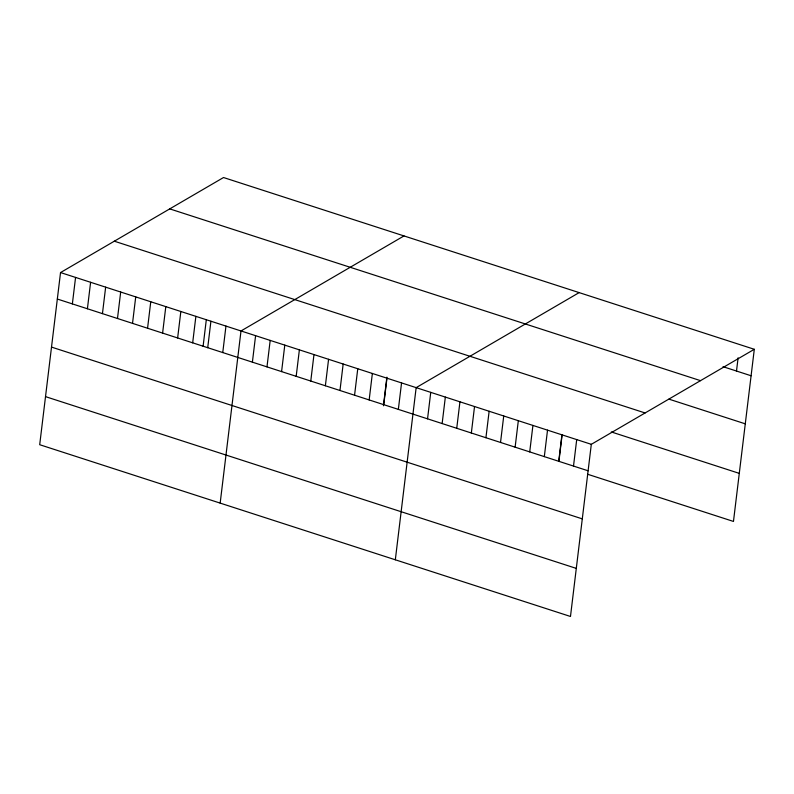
<?xml version="1.0" encoding="UTF-8"?>
<svg xmlns="http://www.w3.org/2000/svg" width="794" height="794" viewBox="0 0 794 794"><rect width="100%" height="100%" fill="white"/><g stroke="black" fill="none" stroke-linecap="round" stroke-linejoin="round"><path stroke-width="1.19" d="M754.3 349.291L223.521 177.528L60.533 272.56L39.7 444.709L570.479 616.472L591.312 444.322L754.3 349.291L733.467 521.44L587.5 474.207M72.363 303.894L75.569 277.424M87.409 308.757L90.605 282.287M102.446 313.63L105.652 287.16M117.482 318.493L120.688 292.023M132.519 323.357L135.724 296.887M147.565 328.23L150.761 301.76M162.601 333.093L165.807 306.623M177.638 337.956L180.843 311.486M192.674 342.829L195.88 316.359M203.105 346.244L206.291 319.922M207.72 347.693L210.916 321.223M222.757 352.566L225.962 326.086M220.166 503.108L240.999 330.959L403.987 235.927M252.393 362.153L255.589 335.683M266.983 366.878L270.188 340.408M281.582 371.602L284.788 345.122M296.182 376.326L299.378 349.846M310.772 381.041L313.977 354.571M325.371 385.765L328.577 359.295M339.971 390.489L343.167 364.019M354.561 395.214L357.766 368.744M369.16 399.938L372.366 373.468M383.433 405.794L386.896 377.17M383.76 404.662L386.956 378.192M398.35 409.386L401.556 382.916M395.323 559.79L416.155 387.641L579.144 292.609M427.549 418.835L430.745 392.365M442.139 423.559L445.345 397.089M456.739 428.284L459.944 401.814M471.338 433.008L474.534 406.528M485.928 437.732L489.134 411.252M500.528 442.457L503.733 415.977M515.127 447.171L518.323 420.701M529.717 451.895L532.923 425.425M544.317 456.619L547.523 430.149M558.728 461.324L561.914 435.003M558.916 461.344L562.112 434.874M573.506 466.068L576.712 439.598M736.504 371.036L738.102 357.806M723.026 366.679L751.094 375.761M169.737 208.882L700.516 380.654M668.925 399.134L745.278 423.837M114.316 241.197L645.095 412.959M611.291 431.946L739.283 473.373M60.533 272.56L591.312 444.322M57.327 299.03L588.106 470.792M51.511 347.097L582.29 518.869M45.516 396.633L576.295 568.395"/></g></svg>
